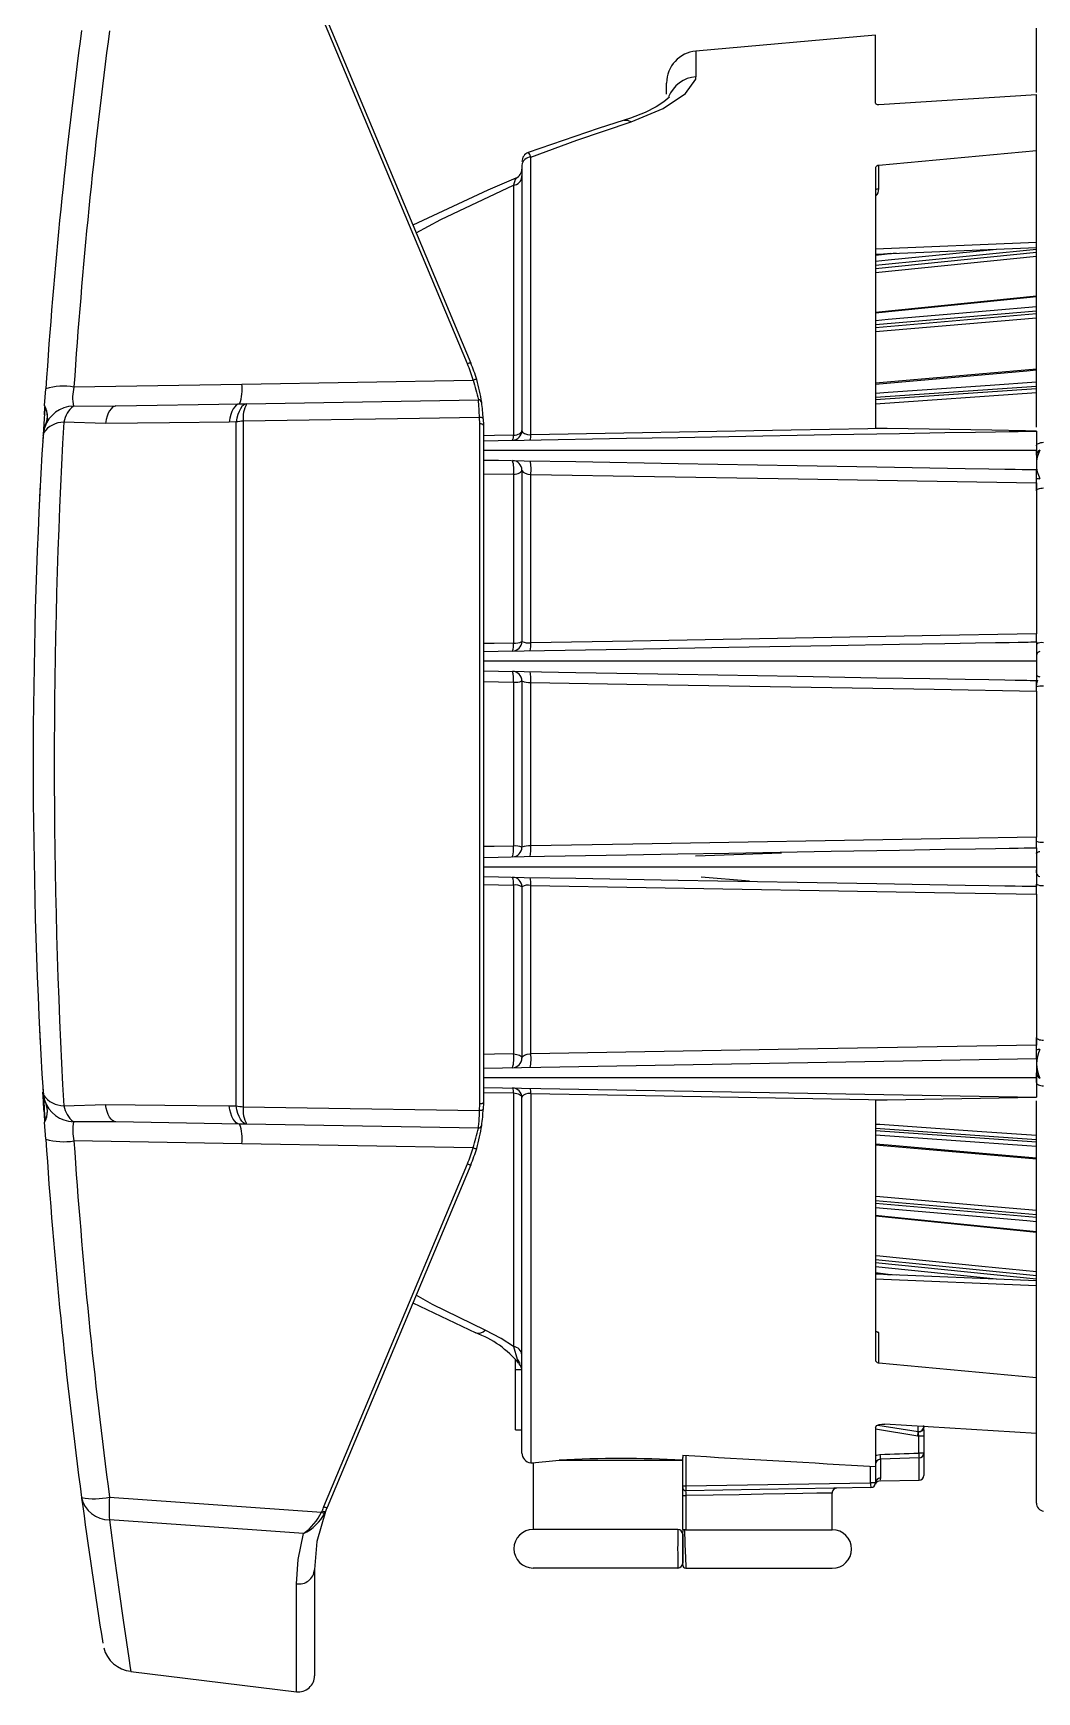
# Model space of a CAD drawing. Extents: x 6 to 134, y 1 to 99.
# Drawn here: x 5.98 to 9.1, y 42.45 to 47.6 of the extents above; entities that cross this region are included whole.
import ezdxf

# ---------------------------------------------------------------- set-up
doc = ezdxf.new("R2010")
doc.units = 0
doc.header["$MEASUREMENT"] = 0
doc.layers.add('OBJECT', color=7, linetype='CONTINUOUS')

msp = doc.modelspace()

# ---------------------------------------------------------------- linework, layer by layer
at = {"layer": 'OBJECT'}
for p, q in [((7.3278, 46.5743), (6.8807, 47.64)), ((6.8911, 47.6427), (7.3383, 46.5769)), ((9.0972, 47.4183), (9.0972, 47.6185)), ((8.5972, 47.5963), (8.0385, 47.5474)), ((8.5972, 47.3848), (8.5972, 47.5963)), ((8.0385, 47.5474), (8.0385, 47.4676)), ((7.9472, 47.413), (7.9472, 47.4478)), ((8.6069, 47.3813), (9.0972, 47.4121)), ((9.0972, 47.2375), (9.0972, 47.4121)), ((7.5246, 46.354), (7.5246, 47.2179)), ((9.0972, 47.2375), (8.6069, 47.1917)), ((9.0972, 47.227), (9.0972, 47.2375)), ((9.0972, 46.3779), (9.0972, 47.227)), ((7.4972, 47.1919), (7.4972, 46.3672)), ((7.4972, 47.1516), (7.4972, 47.1594)), ((8.5972, 47.1852), (8.5972, 46.3743)), ((8.6069, 47.1193), (8.6069, 47.1917)), ((7.4708, 47.1305), (7.4708, 46.3527)), ((9.0972, 46.9518), (8.5972, 46.931)), ((8.5972, 46.916), (9.0972, 46.9368)), ((9.0972, 46.9303), (8.5972, 46.88)), ((8.5972, 46.8715), (9.0972, 46.9217)), ((8.6612, 46.9187), (8.5972, 46.9115)), ((8.643, 46.9179), (8.5972, 46.9128)), ((9.0972, 46.908), (8.5972, 46.8577)), ((9.0972, 46.7853), (8.5972, 46.7347)), ((9.0972, 46.7389), (8.5972, 46.6955)), ((8.5972, 46.688), (9.0972, 46.7314)), ((9.0972, 46.7172), (8.5972, 46.6739)), ((9.0972, 46.558), (8.5972, 46.5143)), ((6.104, 46.5027), (6.6265, 46.5118)), ((6.6265, 46.5118), (7.3457, 46.5243)), ((9.0972, 46.5047), (8.5972, 46.4696)), ((8.5972, 46.4633), (9.0972, 46.4984)), ((9.0972, 46.4843), (8.5972, 46.4492)), ((6.0135, 46.4371), (6.0122, 46.4163)), ((6.0129, 46.4445), (6.0129, 46.4441)), ((6.0129, 46.4439), (6.0129, 46.4443)), ((6.1025, 46.4432), (6.2344, 46.4436)), ((6.2344, 46.4436), (6.6192, 46.4503)), ((6.6192, 46.4503), (6.6411, 46.4507)), ((6.6411, 46.4507), (7.362, 46.4632)), ((6.0121, 46.3768), (6.0093, 46.3605)), ((6.0113, 46.4184), (6.0112, 46.4163)), ((6.2017, 46.3896), (6.0725, 46.3934)), ((6.6083, 46.3939), (6.5864, 46.3937)), ((6.6083, 44.2671), (6.6083, 46.3939)), ((6.6307, 46.3964), (6.6307, 44.2646)), ((7.366, 46.3879), (7.3656, 46.408)), ((7.366, 44.2731), (7.366, 46.3879)), ((7.3768, 46.404), (7.3772, 46.3835)), ((7.3772, 46.3835), (7.3772, 44.2775)), ((8.6327, 46.3737), (8.5972, 46.3743)), ((6.0072, 46.3344), (6.0039, 46.294)), ((6.0093, 46.3605), (6.0072, 46.3348)), ((6.0072, 46.3516), (6.0072, 46.351)), ((6.0072, 46.3344), (6.0072, 46.3348)), ((6.0082, 46.3506), (6.0076, 46.3414)), ((6.0082, 46.3512), (6.0082, 46.3506)), ((6.0082, 46.3512), (6.0082, 46.3462)), ((9.0972, 46.3656), (9.0972, 46.3056)), ((9.0972, 46.3056), (7.3772, 46.3056)), ((9.0972, 46.2937), (9.0955, 46.2936)), ((9.0972, 46.2904), (9.0972, 46.3056)), ((9.0972, 46.3056), (9.0972, 46.2456)), ((7.3772, 46.2329), (7.4708, 46.2313)), ((7.4708, 46.2313), (7.4708, 45.7062)), ((7.4972, 46.2441), (7.4972, 45.7116)), ((7.5246, 45.7073), (7.5246, 46.2307)), ((9.0972, 46.2043), (9.0972, 46.2456)), ((9.0972, 46.2185), (9.0972, 46.2364)), ((9.0972, 46.1797), (9.0972, 46.2185)), ((9.0983, 46.2164), (9.0972, 46.2164)), ((5.9987, 46.1938), (5.9986, 46.1927)), ((9.0972, 46.2043), (9.0972, 45.7347)), ((9.0972, 45.71), (9.0972, 45.7347)), ((9.0972, 45.71), (9.0972, 45.65)), ((9.0972, 45.65), (7.3772, 45.65)), ((9.0972, 45.65), (9.0972, 45.59)), ((7.3772, 45.5864), (7.4708, 45.5848)), ((7.4708, 45.5848), (7.4708, 45.0751)), ((7.4972, 45.5884), (7.4972, 45.0716)), ((7.5246, 45.076), (7.5246, 45.584)), ((9.0972, 45.5699), (9.0972, 45.59)), ((9.0972, 45.5571), (9.0972, 45.59)), ((9.0972, 45.5571), (9.0972, 45.5699)), ((9.0972, 45.5571), (9.0972, 45.1029)), ((9.0972, 45.07), (9.0972, 45.1029)), ((9.0972, 45.0901), (9.0972, 45.1028)), ((9.0972, 45.07), (9.0972, 45.0901)), ((8.3046, 45.053), (8.0372, 45.0437)), ((9.0972, 45.07), (9.0972, 45.01)), ((9.0972, 45.01), (7.3772, 45.01)), ((8.2049, 44.9656), (8.0551, 44.9786)), ((9.0972, 45.01), (9.0972, 44.95)), ((9.0972, 44.9919), (9.0972, 45.001)), ((7.3772, 44.9554), (7.4708, 44.9538)), ((7.4708, 44.9538), (7.4708, 44.4287)), ((7.4972, 44.9484), (7.4972, 44.4159)), ((7.5246, 44.4293), (7.5246, 44.9527)), ((9.0972, 44.9251), (9.0972, 44.9567)), ((9.0972, 44.9253), (9.0972, 44.95)), ((9.0972, 44.9253), (9.0972, 44.4557)), ((5.9985, 44.4696), (5.9986, 44.4688)), ((9.0972, 44.4415), (9.0972, 44.4803)), ((7.3772, 44.3844), (9.0972, 44.4144)), ((9.0972, 44.4144), (9.0972, 44.4557)), ((9.0972, 44.4436), (9.0983, 44.4436)), ((9.0972, 44.4232), (9.0972, 44.4415)), ((9.0972, 44.4144), (9.0972, 44.3544)), ((6.0039, 44.367), (6.0072, 44.3266)), ((9.0972, 44.3399), (9.0972, 44.3696)), ((6.0072, 44.3266), (6.0072, 44.3262)), ((6.0072, 44.3262), (6.0072, 44.3266)), ((6.0072, 44.3266), (6.0072, 44.3266)), ((6.0072, 44.3262), (6.0093, 44.3004)), ((6.0072, 44.3262), (6.0072, 44.3262)), ((6.0072, 44.31), (6.0072, 44.3094)), ((6.0076, 44.3196), (6.0082, 44.3104)), ((6.0082, 44.3104), (6.0082, 44.3098)), ((9.0972, 44.3544), (7.3772, 44.3544)), ((7.3772, 44.3244), (9.0972, 44.2944)), ((7.3772, 44.3089), (7.4708, 44.3073)), ((7.4708, 44.3073), (7.4708, 43.5184)), ((9.0972, 44.3544), (9.0972, 44.2944)), ((6.0093, 44.3004), (6.0121, 44.2842)), ((6.0725, 44.2676), (6.2017, 44.2714)), ((6.5864, 44.2673), (6.6083, 44.2671)), ((7.3656, 44.253), (7.366, 44.2731)), ((7.3772, 44.2775), (7.3768, 44.257)), ((7.4972, 43.1875), (7.4972, 44.2928)), ((7.5246, 44.306), (7.5246, 43.1576)), ((8.5972, 44.2857), (8.6327, 44.2863)), ((8.5972, 44.2857), (8.5972, 43.4748)), ((8.6327, 44.2863), (9.0972, 44.2944)), ((9.0972, 43.433), (9.0972, 44.2832)), ((6.0129, 44.217), (6.0129, 44.2165)), ((6.0164, 44.1637), (6.0129, 44.2167)), ((6.2344, 44.2174), (6.1025, 44.2178)), ((6.6192, 44.2107), (6.2344, 44.2174)), ((6.6411, 44.2103), (6.6192, 44.2107)), ((7.362, 44.1978), (6.6411, 44.2103)), ((6.6265, 44.1492), (6.104, 44.1583)), ((9.0972, 44.1616), (8.5972, 44.1967)), ((8.5972, 44.1904), (9.0972, 44.1553)), ((7.3457, 44.1367), (6.6265, 44.1492)), ((8.5972, 44.1457), (9.0972, 44.102)), ((6.8807, 43.021), (7.3278, 44.0867)), ((7.3383, 44.0841), (6.8911, 43.0183)), ((9.0972, 43.9286), (8.5972, 43.972)), ((8.5972, 43.9645), (9.0972, 43.9211)), ((8.5972, 43.9253), (9.0972, 43.8747)), ((9.0972, 43.7383), (8.5972, 43.7885)), ((8.5972, 43.78), (9.0972, 43.7297)), ((8.9735, 43.7283), (8.5972, 43.7662)), ((8.5972, 43.7472), (8.6432, 43.7421)), ((9.0972, 43.7231), (8.5972, 43.744)), ((8.5972, 43.729), (9.0972, 43.7082)), ((7.1583, 43.6551), (7.3541, 43.5616)), ((8.6069, 43.4683), (8.6069, 43.562)), ((7.4772, 43.4475), (7.4772, 43.4774)), ((7.4772, 43.4475), (7.497, 43.4475)), ((7.4772, 43.26), (7.4772, 43.4475)), ((7.4894, 43.4676), (7.4906, 43.4656)), ((8.6069, 43.4683), (9.0972, 43.4225)), ((9.0972, 43.4225), (9.0972, 43.433)), ((9.0972, 43.2479), (9.0972, 43.4225)), ((9.0972, 43.2479), (8.6263, 43.2775)), ((7.4772, 43.26), (7.4972, 43.26)), ((8.5972, 43.2671), (8.5972, 43.1459)), ((8.7281, 43.2405), (8.5972, 43.2614)), ((8.6041, 43.2743), (8.7296, 43.2543)), ((8.7296, 43.2543), (8.7296, 43.271)), ((8.7472, 43.2402), (8.7312, 43.2402)), ((8.7312, 43.1872), (8.7312, 43.2402)), ((8.7472, 43.2681), (8.7472, 43.2675)), ((8.7472, 43.2603), (8.7472, 43.2402)), ((8.7472, 43.2402), (8.7472, 43.1872)), ((9.0972, 43.0321), (9.0972, 43.2479)), ((7.9972, 43.1809), (7.9972, 43.1736)), ((7.9972, 43.0851), (7.9972, 43.1736)), ((8.0065, 43.1803), (8.0065, 43.0851)), ((8.7472, 43.1872), (8.7312, 43.1872)), ((8.7325, 43.103), (8.7325, 43.1727)), ((8.7472, 43.1872), (8.7472, 43.118)), ((7.5246, 43.1576), (7.5322, 43.1569)), ((7.5322, 43.1569), (7.5322, 42.95)), ((7.6128, 43.1656), (7.9972, 43.1656)), ((8.5812, 43.0952), (8.5812, 43.1468)), ((8.5972, 43.1459), (8.5972, 43.0952)), ((8.6119, 43.1685), (8.6119, 43.1101)), ((7.9972, 43.0851), (8.0065, 43.0851)), ((7.9972, 43.0801), (7.9972, 43.0851)), ((7.9972, 43.0551), (7.9972, 43.0801)), ((7.9972, 42.9493), (7.9972, 43.0801)), ((8.0065, 43.0851), (8.5812, 43.0952)), ((8.5825, 43.0802), (8.0074, 43.0701)), ((8.5972, 43.0952), (8.5812, 43.0952)), ((8.6113, 43.1009), (8.7325, 43.103)), ((6.1279, 43.0472), (6.1313, 43.0215)), ((6.2145, 43.0505), (6.8737, 43.0038)), ((7.9972, 43.0551), (8.0074, 43.0551)), ((8.0074, 43.0551), (8.0074, 42.9491)), ((8.4622, 42.9491), (8.4622, 43.0633)), ((6.8737, 43.0038), (6.8755, 43.0082)), ((6.8861, 43.0058), (6.884, 43.0008)), ((7.9822, 42.95), (7.5322, 42.95)), ((8.0022, 42.9491), (7.9972, 42.9491)), ((7.9972, 42.9491), (7.9972, 42.9441)), ((7.9972, 42.84), (7.9972, 42.9441)), ((7.9972, 42.935), (7.9972, 42.845)), ((8.0074, 42.9491), (8.0022, 42.9491)), ((8.0022, 42.9491), (8.0023, 42.947)), ((8.0074, 42.9491), (8.4622, 42.9491)), ((6.8522, 42.8249), (6.8522, 42.495)), ((6.8522, 42.8249), (6.8522, 42.7761)), ((7.9822, 42.83), (7.5322, 42.83)), ((8.0071, 42.8299), (8.0071, 42.8304)), ((8.0071, 42.8291), (8.4622, 42.8291)), ((6.1643, 42.7876), (6.1641, 42.7886)), ((6.7961, 42.4454), (6.7961, 42.781)), ((6.2807, 42.5087), (6.7961, 42.4454))]:
    msp.add_line(p, q, dxfattribs=at)
at = {"layer": 'OBJECT', "flags": 128}
for points in [[(7.8364, 47.3272), (7.9365, 47.3691), (8.0056, 47.4156), (8.0375, 47.4599), (8.0385, 47.4676)], [(7.9555, 47.4036), (7.9558, 47.404), (7.9514, 47.3996), (7.9382, 47.3892), (7.9149, 47.3744), (7.8803, 47.3568), (7.8353, 47.3388), (7.8147, 47.3326)], [(8.5972, 47.3848), (8.5978, 47.3834), (8.5994, 47.3823), (8.6019, 47.3815), (8.6051, 47.3812), (8.6069, 47.3813)], [(7.8154, 47.3322), (7.7341, 47.3064), (7.5169, 47.2314)], [(7.5246, 47.2179), (7.6677, 47.2703), (7.8364, 47.3272)], [(7.8154, 47.3322), (7.8252, 47.3324), (7.8364, 47.3272)], [(7.5246, 47.2179), (7.5218, 47.226), (7.5176, 47.2319), (7.517, 47.2311)], [(7.4787, 47.1522), (7.3916, 47.115), (7.1584, 47.0056)], [(7.4788, 47.1519), (7.4758, 47.148), (7.4708, 47.1305)], [(8.6069, 47.1917), (8.6036, 47.1911), (8.6007, 47.1899), (8.5985, 47.1882), (8.5974, 47.1863), (8.5972, 47.1852)], [(7.1682, 46.9822), (7.2445, 47.0232), (7.4708, 47.1305)], [(8.5972, 47.1143), (8.5974, 47.1152), (8.5979, 47.1161), (8.5988, 47.117), (8.6, 47.1178), (8.6015, 47.1184), (8.6032, 47.1188), (8.605, 47.1191), (8.6069, 47.1193)], [(8.5972, 46.8938), (8.6361, 46.8978), (8.9537, 46.9297), (8.9735, 46.9317)], [(9.0972, 46.7831), (9.0677, 46.7801), (8.5972, 46.7324)], [(8.5972, 46.7098), (8.6361, 46.7131), (8.9537, 46.7407), (9.0972, 46.7531)], [(9.0972, 46.5546), (9.0677, 46.552), (8.5972, 46.5108)], [(6.0129, 46.4443), (6.0129, 46.4447), (6.0164, 46.4973)], [(8.5972, 46.4838), (8.6361, 46.4865), (8.9537, 46.5088), (9.0972, 46.5188)], [(6.2344, 46.4436), (6.2293, 46.4425), (6.2243, 46.4397), (6.2195, 46.4351), (6.215, 46.4288), (6.2109, 46.421), (6.2073, 46.4117), (6.2042, 46.4012), (6.2017, 46.3896)], [(6.6192, 46.4503), (6.614, 46.4492), (6.6089, 46.4462), (6.6041, 46.4414), (6.5996, 46.4348), (6.5955, 46.4265), (6.5919, 46.4168), (6.5888, 46.4058), (6.5864, 46.3937)], [(6.6411, 46.4507), (6.6359, 46.4496), (6.6308, 46.4466), (6.626, 46.4417), (6.6215, 46.4351), (6.6174, 46.4268), (6.6138, 46.4171), (6.6107, 46.406), (6.6083, 46.3939)], [(6.5864, 46.3937), (6.4014, 46.3917), (6.2017, 46.3896)], [(7.3656, 46.408), (7.1789, 46.405), (6.6307, 46.3964)], [(7.3768, 46.404), (7.3765, 46.4049), (7.3758, 46.4058), (7.3748, 46.4065), (7.3733, 46.4072), (7.3716, 46.4077), (7.3697, 46.408), (7.3676, 46.4081), (7.3656, 46.408)], [(7.3772, 46.3835), (7.377, 46.3844), (7.3763, 46.3853), (7.3752, 46.3861), (7.3738, 46.3868), (7.3721, 46.3873), (7.3702, 46.3877), (7.3681, 46.3879), (7.366, 46.3879)], [(8.6327, 46.3737), (8.573, 46.3727), (8.334, 46.3684), (7.5246, 46.354)], [(9.0972, 46.3656), (9.0971, 46.3656), (9.0968, 46.3656), (9.0955, 46.3656), (9.0893, 46.3658), (9.0636, 46.3662), (8.9588, 46.368), (8.6327, 46.3737)], [(7.3772, 46.3356), (7.4238, 46.3364), (7.5044, 46.3378), (7.8225, 46.3434), (7.9816, 46.3461), (8.1407, 46.3489), (8.459, 46.3545), (8.6712, 46.3582), (8.8128, 46.3607), (8.9074, 46.3623), (8.9704, 46.3634), (9.0125, 46.3641), (9.0406, 46.3646), (9.0594, 46.365), (9.0719, 46.3652), (9.0803, 46.3653), (9.0859, 46.3654), (9.0896, 46.3655), (9.0921, 46.3655), (9.0938, 46.3656), (9.0949, 46.3656), (9.0957, 46.3656), (9.0962, 46.3656), (9.0965, 46.3656), (9.0967, 46.3656), (9.0969, 46.3656), (9.097, 46.3656), (9.0971, 46.3656), (9.0971, 46.3656), (9.0971, 46.3656), (9.0972, 46.3656), (9.0972, 46.3656), (9.0972, 46.3656), (9.0972, 46.3656), (9.0972, 46.3656)], [(7.4708, 46.3527), (7.4114, 46.3517), (7.3772, 46.351)], [(7.4708, 46.3527), (7.4761, 46.3533), (7.4812, 46.3543), (7.4857, 46.3557), (7.4897, 46.3575), (7.4929, 46.3597), (7.4952, 46.362), (7.4967, 46.3646), (7.4972, 46.3672)], [(7.4972, 46.3672), (7.4993, 46.362), (7.5056, 46.3576), (7.5116, 46.3555), (7.5147, 46.3549), (7.5216, 46.3541), (7.5246, 46.354)], [(9.0972, 46.3201), (9.0976, 46.322), (9.0988, 46.3239), (9.1008, 46.3256), (9.1035, 46.3272), (9.1068, 46.3285), (9.1105, 46.3296), (9.1147, 46.3303), (9.1191, 46.3308)], [(7.3772, 46.2756), (7.424, 46.2748), (7.5042, 46.2734), (7.6651, 46.2706), (7.9828, 46.2651), (8.3535, 46.2586), (8.6008, 46.2543), (8.7659, 46.2514), (8.876, 46.2495), (8.9495, 46.2482), (8.9986, 46.2473), (9.0313, 46.2468), (9.0532, 46.2464), (9.0678, 46.2461), (9.0775, 46.246), (9.084, 46.2458), (9.0884, 46.2458), (9.0913, 46.2457), (9.0933, 46.2457), (9.0946, 46.2457), (9.0954, 46.2456), (9.096, 46.2456), (9.0964, 46.2456), (9.0967, 46.2456), (9.0968, 46.2456), (9.097, 46.2456), (9.097, 46.2456), (9.0971, 46.2456), (9.0971, 46.2456), (9.0972, 46.2456), (9.0972, 46.2456), (9.0972, 46.2456), (9.0972, 46.2456), (9.0972, 46.2456)], [(7.4708, 46.2313), (7.4761, 46.2318), (7.4812, 46.2327), (7.4857, 46.234), (7.4897, 46.2356), (7.4929, 46.2374), (7.4952, 46.2395), (7.4967, 46.2418), (7.4972, 46.2441)], [(7.4972, 46.2441), (7.4978, 46.2415), (7.5014, 46.2375), (7.5075, 46.2343), (7.5153, 46.232), (7.5162, 46.2318), (7.5246, 46.2307)], [(7.5246, 46.2307), (8.2945, 46.2178), (9.0972, 46.2043)], [(9.0972, 46.1797), (9.0976, 46.1814), (9.0988, 46.183), (9.1008, 46.1845), (9.1035, 46.1858), (9.1068, 46.187), (9.1105, 46.1879), (9.1147, 46.1885), (9.1191, 46.1889)], [(7.3772, 45.68), (7.4238, 45.6808), (7.5044, 45.6822), (7.8225, 45.6877), (7.9816, 45.6905), (8.1407, 45.6933), (8.459, 45.6989), (8.6712, 45.7026), (8.8128, 45.705), (8.9074, 45.7067), (8.9704, 45.7078), (9.0125, 45.7085), (9.0406, 45.709), (9.0594, 45.7093), (9.0719, 45.7096), (9.0803, 45.7097), (9.0859, 45.7098), (9.0896, 45.7099), (9.0921, 45.7099), (9.0938, 45.7099), (9.0949, 45.71), (9.0957, 45.71), (9.0962, 45.71), (9.0965, 45.71), (9.0967, 45.71), (9.0969, 45.71), (9.097, 45.71), (9.0971, 45.71), (9.0971, 45.71), (9.0971, 45.71), (9.0972, 45.71), (9.0972, 45.71), (9.0972, 45.71), (9.0972, 45.71), (9.0972, 45.71)], [(7.4708, 45.7062), (7.4113, 45.7052), (7.3772, 45.7046)], [(9.0972, 45.7347), (9.0374, 45.7337), (8.7983, 45.7295), (7.842, 45.7128), (7.5246, 45.7073)], [(7.3772, 45.62), (7.424, 45.6192), (7.5042, 45.6178), (7.6651, 45.615), (7.9828, 45.6095), (8.3535, 45.603), (8.6008, 45.5987), (8.7659, 45.5958), (8.876, 45.5939), (8.9495, 45.5926), (8.9986, 45.5917), (9.0313, 45.5911), (9.0532, 45.5908), (9.0678, 45.5905), (9.0775, 45.5903), (9.084, 45.5902), (9.0884, 45.5902), (9.0913, 45.5901), (9.0933, 45.5901), (9.0946, 45.59), (9.0954, 45.59), (9.096, 45.59), (9.0964, 45.59), (9.0967, 45.59), (9.0968, 45.59), (9.097, 45.59), (9.097, 45.59), (9.0971, 45.59), (9.0971, 45.59), (9.0972, 45.59), (9.0972, 45.59), (9.0972, 45.59), (9.0972, 45.59), (9.0972, 45.59)], [(9.0972, 45.6081), (9.0974, 45.6072), (9.0979, 45.6062), (9.0988, 45.6053), (9.1001, 45.6044), (9.1017, 45.6036), (9.1036, 45.6029), (9.1058, 45.6022), (9.1082, 45.6016)], [(7.5246, 45.584), (7.5843, 45.583), (7.8233, 45.5789), (8.7793, 45.5625), (9.0972, 45.5571)], [(9.0972, 45.1029), (9.0374, 45.1019), (8.7984, 45.0978), (7.8424, 45.0814), (7.5246, 45.076)], [(7.4708, 45.0751), (7.4113, 45.0741), (7.3772, 45.0736)], [(7.3772, 45.04), (7.4238, 45.0408), (7.5044, 45.0422), (7.8225, 45.0477), (7.9816, 45.0505), (8.1407, 45.0533), (8.459, 45.0589), (8.6712, 45.0626), (8.8128, 45.065), (8.9074, 45.0667), (8.9704, 45.0678), (9.0125, 45.0685), (9.0406, 45.069), (9.0594, 45.0693), (9.0719, 45.0696), (9.0803, 45.0697), (9.0859, 45.0698), (9.0896, 45.0699), (9.0921, 45.0699), (9.0938, 45.0699), (9.0949, 45.07), (9.0957, 45.07), (9.0962, 45.07), (9.0965, 45.07), (9.0967, 45.07), (9.0969, 45.07), (9.097, 45.07), (9.0971, 45.07), (9.0971, 45.07), (9.0971, 45.07), (9.0972, 45.07), (9.0972, 45.07), (9.0972, 45.07), (9.0972, 45.07), (9.0972, 45.07)], [(9.0972, 45.0519), (9.0974, 45.0528), (9.0979, 45.0538), (9.0988, 45.0547), (9.1001, 45.0556), (9.1017, 45.0564), (9.1036, 45.0571), (9.1058, 45.0578), (9.1082, 45.0584)], [(7.3772, 44.98), (7.424, 44.9792), (7.5042, 44.9778), (7.6651, 44.975), (7.9828, 44.9695), (8.3535, 44.963), (8.6008, 44.9587), (8.7659, 44.9558), (8.876, 44.9539), (8.9495, 44.9526), (8.9986, 44.9517), (9.0313, 44.9511), (9.0532, 44.9508), (9.0678, 44.9505), (9.0775, 44.9503), (9.084, 44.9502), (9.0884, 44.9502), (9.0913, 44.9501), (9.0933, 44.9501), (9.0946, 44.95), (9.0954, 44.95), (9.096, 44.95), (9.0964, 44.95), (9.0967, 44.95), (9.0968, 44.95), (9.097, 44.95), (9.097, 44.95), (9.0971, 44.95), (9.0971, 44.95), (9.0972, 44.95), (9.0972, 44.95), (9.0972, 44.95), (9.0972, 44.95), (9.0972, 44.95)], [(7.5246, 44.9527), (7.5843, 44.9516), (7.8234, 44.9475), (8.7798, 44.9308), (9.0972, 44.9253)], [(9.0972, 44.4803), (9.0976, 44.4786), (9.0988, 44.477), (9.1008, 44.4755), (9.1035, 44.4742), (9.1068, 44.473), (9.1105, 44.4721), (9.1147, 44.4715), (9.1191, 44.4711)], [(7.4708, 44.4287), (7.4115, 44.4277), (7.3772, 44.4271)], [(7.4708, 44.4287), (7.4761, 44.4282), (7.4812, 44.4273), (7.4857, 44.426), (7.4897, 44.4244), (7.4929, 44.4226), (7.4952, 44.4205), (7.4967, 44.4182), (7.4972, 44.4159)], [(7.4972, 44.4159), (7.4992, 44.4206), (7.5051, 44.4247), (7.5139, 44.4277), (7.5215, 44.429), (7.5237, 44.4292), (7.5246, 44.4293)], [(9.0972, 44.4557), (8.2945, 44.4422), (7.5246, 44.4293)], [(6.0106, 44.2538), (6.0089, 44.2814), (6.0072, 44.3094)], [(7.4708, 44.3073), (7.4761, 44.3067), (7.4812, 44.3057), (7.4857, 44.3043), (7.4897, 44.3025), (7.4929, 44.3003), (7.4952, 44.298), (7.4967, 44.2954), (7.4972, 44.2928)], [(9.0972, 44.3399), (9.0976, 44.338), (9.0988, 44.3361), (9.1008, 44.3344), (9.1035, 44.3328), (9.1068, 44.3315), (9.1105, 44.3304), (9.1147, 44.3297), (9.1191, 44.3292)], [(6.2017, 44.2714), (6.3864, 44.2695), (6.5864, 44.2673)], [(6.2344, 44.2174), (6.2293, 44.2185), (6.2243, 44.2213), (6.2195, 44.2259), (6.215, 44.2322), (6.2109, 44.24), (6.2073, 44.2493), (6.2042, 44.2598), (6.2017, 44.2714)], [(6.6192, 44.2107), (6.614, 44.2118), (6.6089, 44.2148), (6.6041, 44.2196), (6.5996, 44.2262), (6.5955, 44.2345), (6.5919, 44.2442), (6.5888, 44.2552), (6.5864, 44.2673)], [(6.6411, 44.2103), (6.6359, 44.2114), (6.6308, 44.2144), (6.626, 44.2193), (6.6215, 44.2259), (6.6174, 44.2342), (6.6138, 44.2439), (6.6107, 44.255), (6.6083, 44.2671)], [(6.6307, 44.2646), (6.829, 44.2615), (7.3656, 44.253)], [(7.3768, 44.257), (7.3765, 44.2561), (7.3758, 44.2552), (7.3748, 44.2545), (7.3733, 44.2538), (7.3716, 44.2533), (7.3697, 44.253), (7.3676, 44.2529), (7.3656, 44.253)], [(7.3772, 44.2775), (7.377, 44.2766), (7.3763, 44.2757), (7.3752, 44.2749), (7.3738, 44.2742), (7.3721, 44.2737), (7.3702, 44.2733), (7.3681, 44.2731), (7.366, 44.2731)], [(7.5246, 44.306), (7.5168, 44.3054), (7.5156, 44.3053), (7.5079, 44.3034), (7.5019, 44.3004), (7.4981, 44.2963), (7.4972, 44.2928)], [(7.5246, 44.306), (7.5843, 44.3049), (7.8233, 44.3006), (8.6327, 44.2863)], [(6.0106, 44.2538), (6.0114, 44.2413), (6.0117, 44.2366)], [(6.0117, 44.2366), (6.0125, 44.223), (6.0129, 44.2165)], [(7.362, 44.1978), (7.3623, 44.2035), (7.3637, 44.2199), (7.3653, 44.2455), (7.3656, 44.253)], [(8.5972, 44.2108), (8.6098, 44.2099), (8.9274, 44.1876), (9.0972, 44.1757)], [(9.0972, 44.1412), (9.0677, 44.1432), (8.5972, 44.1762)], [(8.5972, 44.1492), (8.6361, 44.1458), (8.9537, 44.118), (9.0972, 44.1054)], [(8.5972, 43.9861), (8.6098, 43.985), (8.9274, 43.9575), (9.0972, 43.9428)], [(9.0972, 43.9069), (9.0677, 43.9094), (8.5972, 43.9502)], [(8.5972, 43.9275), (8.6361, 43.9236), (8.9537, 43.8914), (9.0972, 43.8769)], [(8.5972, 43.8023), (8.6098, 43.801), (8.9274, 43.7691), (9.0972, 43.752)], [(8.5972, 43.7485), (8.6361, 43.7441), (8.6612, 43.7413)], [(7.3829, 43.5696), (7.2186, 43.6499), (7.1682, 43.6787)], [(7.4708, 43.5184), (7.4324, 43.5435), (7.3829, 43.5696)], [(8.6069, 43.562), (8.6036, 43.5627), (8.6007, 43.5641), (8.5985, 43.5658), (8.5973, 43.5678), (8.5972, 43.5688)], [(7.4708, 43.5184), (7.4824, 43.4799), (7.4894, 43.4676)], [(8.5972, 43.4748), (8.5978, 43.4728), (8.5994, 43.471), (8.6019, 43.4695), (8.6051, 43.4686), (8.6069, 43.4683)], [(8.5972, 43.2671), (8.5977, 43.2693), (8.6012, 43.273), (8.6077, 43.2759), (8.6164, 43.2774), (8.6263, 43.2775)], [(8.5972, 43.1787), (8.6009, 43.1809), (8.6107, 43.183)], [(8.7325, 43.1727), (8.7025, 43.1716), (8.6119, 43.1685)], [(7.5322, 43.1569), (7.5322, 43.1569), (7.5396, 43.1578), (7.5927, 43.1637), (7.6128, 43.1656)], [(8.6119, 43.1101), (8.6116, 43.1054), (8.6113, 43.104)], [(8.4622, 43.0633), (8.4603, 43.0633), (8.4449, 43.063), (8.4148, 43.0625), (8.3708, 43.0617), (8.3144, 43.0607), (8.2476, 43.0595), (8.1724, 43.0581), (8.0915, 43.0566), (8.0074, 43.0551)], [(6.8181, 42.9376), (6.658, 42.9487), (6.2145, 42.9797)], [(6.2145, 42.9797), (6.2302, 42.8598), (6.2444, 42.7564), (6.257, 42.668), (6.2672, 42.5985), (6.2746, 42.5497), (6.2792, 42.5197), (6.2809, 42.5087), (6.2808, 42.5091)], [(6.8861, 43.0058), (6.8598, 42.912), (6.8522, 42.8249)], [(6.7961, 42.781), (6.8011, 42.8563), (6.8181, 42.9376)], [(8.0023, 42.947), (8.0024, 42.9452), (8.0026, 42.94), (8.0029, 42.9325), (8.0033, 42.9227), (8.0037, 42.9108), (8.0042, 42.8973), (8.0045, 42.8902), (8.0047, 42.8865), (8.0047, 42.8847), (8.0048, 42.8838), (8.0048, 42.8833), (8.0048, 42.8831), (8.0048, 42.883), (8.0048, 42.8829), (8.0048, 42.8829), (8.0048, 42.8829), (8.0048, 42.8828), (8.0048, 42.8828), (8.0048, 42.8828), (8.0048, 42.8828), (8.0048, 42.8828), (8.0048, 42.8828), (8.005, 42.8777), (8.0054, 42.868), (8.0059, 42.8548), (8.0065, 42.8406), (8.0068, 42.8334), (8.007, 42.8298), (8.0071, 42.8299)]]:
    msp.add_lwpolyline(points, dxfattribs=at)
at = {"layer": 'OBJECT'}
for centre, radius, start, end in [((23.3542, 45.3305), 17.377, 172.45733, 176.14994), ((23.342, 45.3426), 17.277, 172.45733, 176.14994), ((8.0472, 47.4478), 0.1, 95, 180), ((8.0459, 47.3684), 0.0995, 94.2969, 158.6246), ((7.5272, 47.2036), 0.03, 110.0378, 180.0032), ((7.525, 47.1901), 0.0278, 90.8109, 176.1546), ((7.4698, 47.1579), 0.0274, 272.1109, 355.8095), ((7.4672, 47.1803), 0.03, 292.483, 359.9962), ((8.5787, 47.1179), 0.0282, 310.8959, 2.746), ((7.3374, 46.5585), 0.0185, 87.3294, 121.2504), ((6.8772, 46.3835), 0.5, 16.5572, 22.76), ((6.876, 46.3847), 0.49, 16.5572, 22.76), ((7.3539, 46.5065), 0.0197, 82.4944, 114.7698), ((6.8761, 46.3832), 0.5012, 8.1921, 16.5476), ((6.0717, 46.3131), 0.1923, 80.3249, 106.7068), ((6.2325, 46.4697), 0.1326, 165.6273, 191.5249), ((6.4988, 46.4958), 0.1287, 339.2941, 7.1552), ((28.9966, 52.2928), 22.4062, 194.91868, 195.08046), ((19.0293, 45.607), 13.0432, 176.31873, 176.43326), ((5.9527, 46.4113), 0.0686, 329.8482, 28.7368), ((6.1057, 46.3441), 0.0992, 91.8563, 160.7262), ((5.9526, 46.4104), 0.0695, 330.3248, 28.174), ((6.1534, 46.3787), 0.0822, 128.2539, 169.6749), ((6.7229, 46.4068), 0.0928, 151.7873, 186.4201), ((1.8599, 46.0835), 5.5152, 3.373, 3.948), ((7.3622, 46.4532), 0.01, 8.1824, 91), ((6.8772, 46.3835), 0.4999, 2.3448, 8.1826), ((20.8504, 45.4758), 14.868, 176.37335, 176.62467), ((6.0734, 46.3145), 0.0789, 90.6372, 144.3158), ((24.9626, 45.3305), 18.92, 176.77944, 183.22056), ((6.6419, 46.1943), 0.2024, 93.1786, 99.5452), ((6.0075, 46.3425), 0.00107, 219.2214, 279.3163), ((6.008, 46.3521), 0.000967, 211.8639, 279.5041), ((6.008, 46.3516), 0.000986, 212.6599, 279.8343), ((7.4672, 46.3672), 0.03, 271, 0), ((7.445, 46.3499), 0.026, 330.8788, 6.3625), ((7.4882, 46.3507), 0.0365, 339.8126, 5.2107), ((23.3542, 45.3305), 17.377, 176.82155, 183.17845), ((7.4672, 46.2441), 0.03, 0, 89), ((7.3868, 46.2467), 0.0854, 349.6705, 18.7182), ((7.4112, 46.2464), 0.1145, 352.1442, 13.5042), ((9.191, 46.2621), 0.094, 151.76, 208.24), ((9.1161, 46.2894), 0.0189, 114.6926, 177.0678), ((9.1064, 46.263), 0.0454, 258.3143, 272.2371), ((20.3417, 45.4741), 14.3611, 177.13202, 177.33219), ((7.4672, 45.7116), 0.03, 271, 0), ((7.4206, 45.7001), 0.0506, 338.5306, 7.0062), ((7.4766, 45.7457), 0.0399, 261.6923, 301.095), ((7.5183, 45.7573), 0.0504, 245.2434, 277.1762), ((7.4551, 45.7007), 0.0698, 344.9074, 5.4555), ((9.1143, 45.6719), 0.0358, 82.2152, 118.5923), ((9.1113, 45.6657), 0.0144, 102.7899, 170.4328), ((7.4672, 45.5884), 0.03, 0, 89), ((7.3987, 45.5951), 0.0728, 351.9329, 18.7222), ((7.4263, 45.5947), 0.0988, 353.7962, 13.3493), ((7.4768, 45.6397), 0.0552, 263.8371, 291.7091), ((7.5198, 45.6411), 0.0573, 246.7577, 274.7819), ((9.1142, 45.5203), 0.0524, 84.5636, 108.8989), ((9.1142, 45.1397), 0.0524, 251.1008, 275.437), ((7.3987, 45.0649), 0.0728, 341.2778, 8.0671), ((7.4672, 45.0716), 0.03, 271, 0), ((7.4768, 45.0203), 0.0552, 68.2913, 96.1628), ((7.5209, 45.0124), 0.0637, 86.6489, 111.8115), ((7.4263, 45.0653), 0.0988, 346.6507, 6.2038), ((7.4672, 44.9484), 0.03, 0, 89), ((7.4206, 44.9599), 0.0506, 352.9937, 21.4695), ((7.4551, 44.9593), 0.0698, 354.5446, 15.0925), ((9.1113, 44.9943), 0.0144, 189.5675, 257.2097), ((7.4766, 44.9143), 0.0399, 58.9052, 98.3072), ((7.5166, 44.9133), 0.0402, 78.6357, 118.9449), ((9.1143, 44.9881), 0.0358, 241.4072, 277.7847), ((20.3153, 45.1862), 14.3347, 182.66987, 182.85029), ((7.3868, 44.4133), 0.0854, 341.2817, 10.3295), ((7.4672, 44.4159), 0.03, 271, 0), ((7.4112, 44.4136), 0.1145, 346.4958, 7.8558), ((9.1064, 44.397), 0.0454, 87.7617, 101.6861), ((9.1945, 44.3979), 0.0971, 152.7425, 207.2575), ((9.1161, 44.3706), 0.0189, 182.9323, 245.3076), ((6.0075, 44.3185), 0.00107, 80.6802, 140.7849), ((6.008, 44.3094), 0.000986, 80.1643, 147.3327), ((6.008, 44.3089), 0.000967, 80.5026, 148.1295), ((23.3875, 45.3404), 17.4098, 183.39354, 183.69576), ((7.4672, 44.2928), 0.03, 0, 89), ((7.445, 44.3101), 0.0261, 353.638, 29.1206), ((7.4882, 44.3093), 0.0365, 354.7893, 20.1873), ((6.0734, 44.3465), 0.0789, 215.6841, 269.363), ((6.1057, 44.3169), 0.0992, 199.2739, 268.1436), ((5.9536, 44.2497), 0.0679, 330.9108, 30.5041), ((5.9473, 44.2505), 0.0742, 333.8031, 27.6981), ((6.1534, 44.2823), 0.0822, 190.325, 231.7461), ((6.6419, 44.4666), 0.2023, 260.4536, 266.8226), ((6.7229, 44.2542), 0.0928, 173.5801, 208.2126), ((6.8775, 44.2775), 0.4997, 351.816, 357.6566), ((6.2424, 44.1915), 0.1423, 169.367, 193.4808), ((6.4988, 44.1652), 0.1287, 352.8448, 20.7059), ((6.8772, 44.2775), 0.5, 343.4428, 351.8175), ((7.3622, 44.2078), 0.01, 269, 351.8176), ((6.0717, 44.3479), 0.1923, 253.2931, 279.675), ((23.3542, 45.3305), 17.377, 183.85006, 187.54267), ((23.342, 45.3184), 17.277, 183.85006, 187.54267), ((6.3865, 44.4264), 1.0019, 343.1913, 346.8096), ((6.876, 44.2763), 0.49, 337.24, 343.4428), ((6.8772, 44.2775), 0.5, 337.24, 343.4428), ((7.3539, 44.1545), 0.0197, 245.2313, 277.5049), ((7.3374, 44.1025), 0.0185, 238.7487, 272.6721), ((7.2415, 43.2614), 0.3203, 39.7329, 69.4985), ((7.3621, 43.5886), 0.0282, 253.4326, 317.5492), ((7.4697, 43.4909), 0.0275, 4.0139, 87.7114), ((7.4672, 43.444), 0.03, 0.032, 43.167), ((8.612, 43.2607), 0.1178, 350.1018, 356.7045), ((8.7316, 43.2698), 0.0156, 262.767, 1.0839), ((8.7326, 43.2683), 0.0146, 258.3809, 356.6689), ((8.681, 43.2415), 0.0502, 358.4892, 14.4017), ((7.5272, 43.1875), 0.03, 180, 265), ((8.7034, 43.1837), 0.0927, 180.4262, 189.4504), ((8.8245, 43.188), 0.0933, 180.4651, 189.4217), ((8.7324, 43.1874), 0.0148, 270.066, 359.0798), ((7.805, 39.5635), 3.6072, 86.9456, 93.0544), ((8.6137, 43.152), 0.0165, 96.1661, 181.6212), ((8.0072, 43.0801), 0.01, 180, 271), ((7.7221, 43.0618), 0.2854, 358.6671, 1.6781), ((8.4772, 43.0633), 0.015, 91, 181.2172), ((8.6387, 43.0924), 0.0576, 177.2736, 192.2998), ((8.5822, 43.0952), 0.015, 271, 0), ((8.6103, 43.0862), 0.0145, 86.0278, 159.8854), ((8.6122, 43.0951), 0.015, 90.8781, 179.882), ((8.7322, 43.118), 0.015, 271, 0), ((6.1687, 43.2496), 0.2042, 258.3887, 282.9694), ((6.2135, 43.0676), 0.0879, 191.8659, 270.6216), ((26.7145, 45.8197), 20.7724, 187.6636, 188.92735), ((6.716, 43.0151), 0.5028, 175.961, 184.039), ((7.351, 42.8236), 0.51, 157.24, 158.7898), ((6.8903, 43.0367), 0.0185, 238.7492, 272.6721), ((7.3522, 42.8249), 0.5, 157.24, 158.7898), ((9.1222, 43.0321), 0.025, 180, 263), ((6.7248, 43.0724), 0.1639, 304.6685, 335.2704), ((6.756, 43.0683), 0.1447, 295.4084, 332.2068), ((6.8843, 43.0209), 0.02, 238.1501, 269.1094), ((6.8848, 43.0244), 0.0187, 240.3599, 273.9027), ((7.5322, 42.89), 0.06, 90, 270), ((10.7243, 42.89), 2.7428, 178.7465, 181.2535), ((7.9822, 42.935), 0.015, 360, 89.9978), ((8.0022, 42.9441), 0.00497, 89.6167, 180.3917), ((8.4622, 42.8891), 0.06, 270, 90), ((6.8042, 42.8285), 0.0481, 260.3359, 355.7015), ((7.9822, 42.845), 0.015, 270, 0), ((8.0077, 42.8399), 0.0105, 179.3284, 266.5026), ((6.2924, 42.6075), 0.0993, 194.8763, 263.2861), ((6.8022, 42.495), 0.05, 263, 0)]:
    msp.add_arc(centre, radius, start, end, dxfattribs=at)
for centre, major_axis, ratio, start_param, end_param in [((9.1122, 45.5746), (0, 0.025), 0.6, 0.851159, 1.570796), ((8.7332, 43.2723), (0.0053, 0.0318), 0.929595, 3.148761, 3.253481), ((8.7322, 43.2723), (0.002, 0.0181), 0.822743, 3.101906, 4.843744), ((8.7322, 43.2397), (-0.0024, 0.0156), 0.059382, 0.342718, 0.397933), ((25.3085, 45.33), (30.3646, 0), 0.08615, 4.105744, 4.129601), ((-9.2943, 45.29), (37.4371, 0), 0.064085, 5.211071, 5.21474), ((8.0072, 43.0851), (-0.0002, 0.015), 0.044174, 1.569897, 3.14185)]:
    msp.add_ellipse(centre, major_axis=major_axis, ratio=ratio, start_param=start_param, end_param=end_param, dxfattribs=at)

doc.saveas('drawing.dxf')
